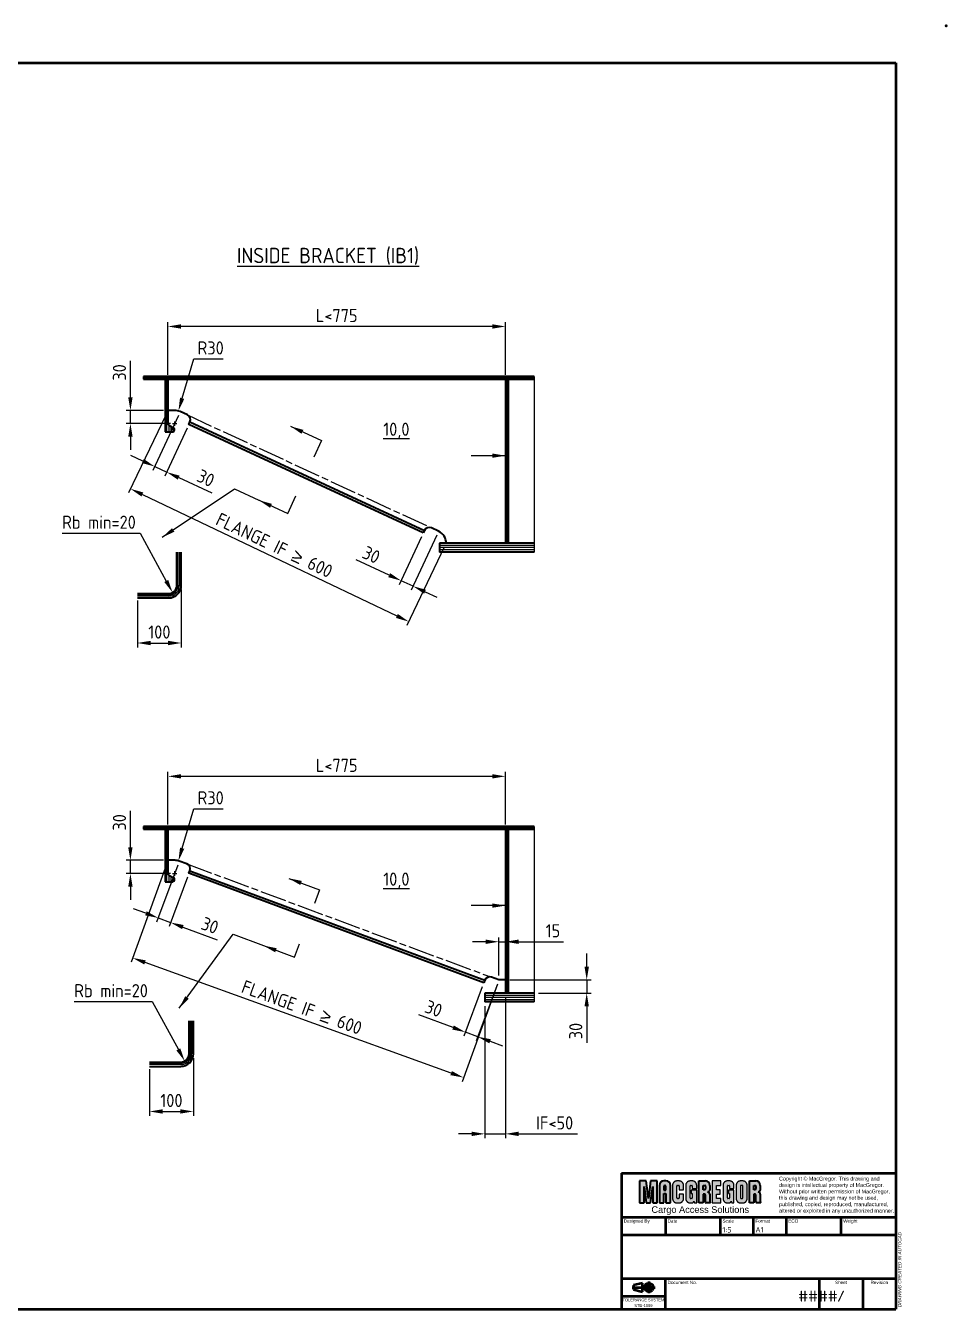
# Model space of a CAD drawing. Header units: millimetres. Extents: x 0 to 4195, y 0 to 2965.
# Drawn here: x 2098 to 4195, y 40 to 2965 of the extents above; entities that cross this region are included whole.
import ezdxf
from ezdxf.enums import TextEntityAlignment as Align

# ---------------------------------------------------------------- set-up
doc = ezdxf.new("R2010")
doc.units = ezdxf.units.MM
doc.header["$LTSCALE"] = 5
doc.linetypes.add('AM_ISO08W050', pattern=[18, 12, -1.5, 3, -1.5])
for name, color, linetype, lineweight in [('AM_5', 3, 'Continuous', 25), ('AM_7', 4, 'AM_ISO08W050', 25), ('AM_8', 1, 'Continuous', 25), ('AM_BOR', 7, 'Continuous', 50), ('Mechanical-AM_0', 7, 'Continuous', 40), ('Mechanical-AM_4', 3, 'Continuous', 25), ('Mechanical-AM_5', 3, 'Continuous', 25), ('Mechanical-AM_7', 4, 'AM_ISO08W050', 25), ('Mechanical-AM_8', 1, 'Continuous', 25)]:
    doc.layers.add(name, color=color, linetype=linetype, lineweight=lineweight)
doc.styles.get("Standard").update_dxf_attribs({"font": 'ISOCP.SHX'})
doc.styles.add('TitleBlock', font='isocpeur.ttf')
doc.styles.add('TitleBlockHeadline', font='arial.ttf')
doc.linetypes.add('amzigzag', pattern='A,0.0001,[135,ltypeshp.shx,S=0.04,R=0,X=0,Y=0],-11', length=11.0001)
doc.dimstyles.new('AM_ISO$0', dxfattribs={"dimtxt": 3, "dimasz": 3, "dimexe": 1, "dimexo": 1, "dimgap": 1, "dimtad": 1, "dimdec": 0, "dimdsep": 46, "dimtxsty": 'Standard', "dimcen": 0, "dimclrd": 256, "dimclre": 256, "dimclrt": 2, "dimadec": 0, "dimazin": 2, "dimtp": 0.1, "dimtm": 0.1, "dimtfac": 0.71, "dimtdec": 0, "dimtmove": 0, "dimatfit": 3, "dimfxl": 1, "dimtzin": 0, "dimlwd": -1, "dimlwe": -1, "dimarcsym": 1})
doc.dimstyles.new('AM_ISO$4', dxfattribs={"dimtxt": 3, "dimasz": 3, "dimexe": 1, "dimexo": 1, "dimgap": 1, "dimtad": 1, "dimtoh": 1, "dimdec": 0, "dimdsep": 46, "dimtxsty": 'Standard', "dimcen": 0, "dimclrd": 256, "dimclre": 256, "dimclrt": 2, "dimadec": 0, "dimazin": 2, "dimtp": 0.1, "dimtm": 0.1, "dimtfac": 0.71, "dimtdec": 3, "dimtofl": 0, "dimtmove": 0, "dimatfit": 0, "dimfxl": 1, "dimtzin": 0, "dimlwd": -1, "dimlwe": -1, "dimarcsym": 1})
doc.dimstyles.new('AM_ISO$7', dxfattribs={"dimtxt": 3, "dimasz": 3, "dimexe": 1, "dimexo": 1, "dimgap": 1, "dimtad": 1, "dimdec": 0, "dimdsep": 46, "dimtxsty": 'Standard', "dimcen": 0, "dimclrd": 256, "dimclre": 256, "dimclrt": 2, "dimadec": 0, "dimazin": 2, "dimtp": 0.1, "dimtm": 0.1, "dimtfac": 0.71, "dimtdec": 0, "dimtmove": 0, "dimatfit": 3, "dimfxl": 1, "dimtzin": 0, "dimlwd": -1, "dimlwe": -1, "dimarcsym": 1})

# ---------------------------------------------------------------- blocks, each defined once
blk = doc.blocks.new('A1')
at = {"layer": 'AM_BOR', "color": 161}
for p, q in [((16, 576), (816, 576)), ((816, 576), (816, 8)), ((16, 8), (816, 8))]:
    blk.add_line(p, q, dxfattribs=at)
at = {"layer": 'AM_BOR'}
blk.add_point((839, 593), dxfattribs=at)
blk = doc.blocks.new('MacGregor_Center')
at = {"lineweight": 0}
blk.add_hatch(color=1, dxfattribs=at).paths.add_polyline_path([(-27.48, 7), (-31.68, 7), (-33.07, -4.2), (-34.47, 7), (-38.67, 7), (-38.67, -7), (-35.88, -7), (-35.88, 3.5), (-34.47, -7), (-31.68, -7), (-30.27, 3.5), (-30.27, -7), (-27.48, -7)])
h = blk.add_hatch(color=1, dxfattribs=at)
h.paths.add_polyline_path([(-19.08, 4.2, 0.414214), (-21.88, 7), (-23.28, 7, 0.414214), (-26.08, 4.2), (-26.08, -7), (-23.28, -7), (-23.28, -1.05), (-21.88, -1.05), (-21.88, -7), (-19.08, -7)])
h.paths.add_polyline_path([(-21.88, 3.5), (-21.88, 1.05), (-23.28, 1.05), (-23.28, 3.5, -1)], flags=16)
h = blk.add_hatch(color=1, dxfattribs=at)
h.paths.add_polyline_path([(6.12, 4.2, 0.414214), (3.32, 7), (-0.88, 7), (-0.88, -7), (1.93, -7), (1.93, -1.4), (2.62, -1.4, -0.414214), (3.32, -2.1), (3.32, -6.3, 0.199889), (3.67, -7), (6.48, -7, -0.25672), (6.12, -6.3), (6.12, -1.4, 0.359801), (4.66, 0.01, 0.470803), (6.12, 1.4)])
h.paths.add_polyline_path([(3.32, 3.5), (3.32, 2.1, -0.287423), (2.96, 1.4), (1.93, 1.4), (1.93, 4.2), (2.96, 4.2, -0.28174)], flags=16)
h = blk.add_hatch(color=1, dxfattribs=at)
h.paths.add_polyline_path([(38.32, 4.2, 0.414214), (35.52, 7), (31.32, 7), (31.32, -7), (34.12, -7), (34.12, -1.4), (34.82, -1.4, -0.414214), (35.52, -2.1), (35.52, -6.3, 0.199889), (35.87, -7), (38.67, -7, -0.25672), (38.32, -6.3), (38.32, -1.4, 0.359801), (36.86, 0.01, 0.470803), (38.32, 1.4)])
h.paths.add_polyline_path([(35.52, 3.5), (35.52, 2.1, -0.287423), (35.16, 1.4), (34.12, 1.4), (34.12, 4.2), (35.16, 4.2, -0.28174)], flags=16)
at = {"layer": 'AM_8'}
for points in [[(-17.68, -4.2, 0.414214), (-14.88, -7), (-13.47, -7, 0.414214), (-10.67, -4.2), (-10.67, -1.4), (-13.47, -1.4), (-13.47, -3.85, -0.414657), (-13.83, -4.2), (-14.53, -4.2, -0.414214), (-14.88, -3.85), (-14.88, 3.85, -0.415213), (-14.53, 4.2), (-13.83, 4.2, -0.415656), (-13.47, 3.85), (-13.47, 1.4), (-10.67, 1.4), (-10.67, 4.2, 0.414214), (-13.47, 7), (-14.88, 7, 0.414214), (-17.68, 4.2)], [(-6.12, -4.2, -0.414214), (-6.47, -3.85), (-6.47, 3.85, -0.415213), (-6.12, 4.2), (-5.43, 4.2, -0.415656), (-5.08, 3.85), (-5.08, 2.1), (-2.27, 2.1), (-2.27, 4.2, 0.414214), (-5.08, 7), (-6.47, 7, 0.414214), (-9.28, 4.2), (-9.28, -4.2, 0.414214), (-6.47, -7), (-5.43, -7, 0.351109), (-4.02, -5.95), (-3.68, -7), (-2.27, -7), (-2.27, 1.05), (-5.78, 1.05), (-5.78, -1.05), (-5.08, -1.05), (-5.08, -3.85, -0.414657), (-5.43, -4.2)], [(13.12, 7), (7.52, 7), (7.52, -7), (13.12, -7), (13.12, -4.2), (10.32, -4.2), (10.32, -1.4), (12.77, -1.4), (12.77, 1.4), (10.32, 1.4), (10.32, 4.2), (13.12, 4.2)], [(17.67, -4.2, -0.414214), (17.32, -3.85), (17.32, 3.85, -0.415213), (17.67, 4.2), (18.37, 4.2, -0.415656), (18.72, 3.85), (18.72, 2.1), (21.52, 2.1), (21.52, 4.2, 0.414214), (18.72, 7), (17.32, 7, 0.414214), (14.52, 4.2), (14.52, -4.2, 0.414214), (17.32, -7), (18.37, -7, 0.351109), (19.77, -5.95), (20.12, -7), (21.52, -7), (21.52, 1.05), (18.02, 1.05), (18.02, -1.05), (18.72, -1.05), (18.72, -3.85, -0.414657), (18.37, -4.2)]]:
    blk.add_hatch(color=1, dxfattribs=at).paths.add_polyline_path(points)
h = blk.add_hatch(color=1, dxfattribs=at)
h.paths.add_polyline_path([(29.92, 4.2, 0.414214), (27.12, 7), (25.72, 7, 0.414214), (22.92, 4.2), (22.92, -4.2, 0.414214), (25.72, -7), (27.12, -7, 0.414214), (29.92, -4.2)])
h.paths.add_polyline_path([(27.12, 3.85), (27.12, -3.85, -0.414658), (26.77, -4.2), (26.08, -4.2, -0.414214), (25.72, -3.85), (25.72, 3.85, -0.415213), (26.08, 4.2), (26.77, 4.2, -0.415656)], flags=16)
at = {"color": 1, "linetype": 'Continuous'}
for p, q in [((-34.47, 7), (-38.67, 7)), ((-38.67, 7), (-38.67, -7)), ((-35.88, -7), (-35.88, 3.5)), ((-35.88, 3.5), (-34.47, -7)), ((-33.07, -4.2), (-34.47, 7)), ((-31.68, 7), (-33.07, -4.2)), ((-27.48, 7), (-31.68, 7)), ((-31.68, -7), (-30.27, 3.5)), ((-30.27, 3.5), (-30.27, -7)), ((-27.48, -7), (-27.48, 7)), ((-26.08, 4.2), (-26.08, -7)), ((-21.88, 7), (-23.28, 7)), ((-23.28, 3.5), (-23.28, 1.05)), ((-23.28, 1.05), (-21.88, 1.05)), ((-21.88, 1.05), (-21.88, 3.5)), ((-19.08, -7), (-19.08, 4.2)), ((-0.88, -7), (-0.88, 7)), ((-0.88, 7), (3.32, 7)), ((1.93, 4.2), (2.96, 4.2)), ((1.93, 1.4), (1.93, 4.2)), ((2.96, 1.4), (1.93, 1.4)), ((3.32, 3.5), (3.32, 2.1)), ((6.12, 4.2), (6.12, 1.4)), ((31.32, -7), (31.32, 7)), ((31.32, 7), (35.52, 7)), ((34.12, 4.2), (35.16, 4.2)), ((34.12, 1.4), (34.12, 4.2)), ((35.16, 1.4), (34.12, 1.4)), ((35.52, 3.5), (35.52, 2.1)), ((38.32, 4.2), (38.32, 1.4)), ((-38.67, -7), (-35.88, -7)), ((-34.47, -7), (-31.68, -7)), ((-30.27, -7), (-27.48, -7)), ((-26.08, -7), (-23.28, -7)), ((-23.28, -7), (-23.28, -1.05)), ((-23.28, -1.05), (-21.88, -1.05)), ((-21.88, -1.05), (-21.88, -7)), ((-21.88, -7), (-19.08, -7)), ((1.93, -7), (-0.88, -7)), ((2.62, -1.4), (1.93, -1.4)), ((1.93, -1.4), (1.93, -7)), ((3.32, -6.3), (3.32, -2.1)), ((6.48, -7), (3.67, -7)), ((6.12, -1.4), (6.12, -6.3)), ((34.12, -7), (31.32, -7)), ((34.82, -1.4), (34.12, -1.4)), ((34.12, -1.4), (34.12, -7)), ((35.52, -6.3), (35.52, -2.1)), ((38.67, -7), (35.87, -7)), ((38.32, -1.4), (38.32, -6.3))]:
    blk.add_line(p, q, dxfattribs=at)
for centre, radius, start, end in [((-23.28, 4.2), 2.8, 90, 180), ((-22.58, 3.5), 0.7, 0, 180), ((-21.88, 4.2), 2.8, 0, 90), ((2.57, 3.56), 0.754, 355.77601, 58.71469), ((2.59, 2.04), 0.741, 300.68292, 4.82638), ((3.32, 4.2), 2.8, 0, 90), ((4.82, 1.31), 1.31, 265.93566, 4.06434), ((4.54, -1.58), 1.59, 6.54048, 83.45952), ((34.77, 3.56), 0.754, 355.77601, 58.71469), ((34.79, 2.04), 0.741, 300.68292, 4.82638), ((35.52, 4.2), 2.8, 0, 90), ((37.02, 1.31), 1.31, 265.93566, 4.06434), ((36.74, -1.58), 1.59, 6.54048, 83.45952), ((2.62, -2.1), 0.704, 0, 90), ((4.34, -6.23), 1.02, 183.95739, 229.17272), ((6.94, -6.33), 0.812, 177.76897, 235.36113), ((34.82, -2.1), 0.704, 360, 90), ((36.54, -6.23), 1.02, 183.95739, 229.17272), ((39.14, -6.33), 0.812, 177.76897, 235.36113)]:
    blk.add_arc(centre, radius, start, end, dxfattribs=at)
at = {"layer": 'AM_5', "color": 1}
for p, q in [((13.12, 7), (7.52, 7)), ((7.52, 7), (7.52, -7)), ((10.32, 1.4), (10.32, 4.2)), ((10.32, 4.2), (13.12, 4.2)), ((12.77, 1.4), (10.32, 1.4)), ((12.77, -1.4), (12.77, 1.4)), ((13.12, 4.2), (13.12, 7)), ((7.52, -7), (13.12, -7)), ((10.32, -4.2), (10.32, -1.4)), ((10.32, -1.4), (12.77, -1.4)), ((13.12, -4.2), (10.32, -4.2)), ((13.12, -7), (13.12, -4.2))]:
    blk.add_line(p, q, dxfattribs=at)
at = {"layer": 'AM_7', "color": 1}
for p, q in [((-17.68, 4.2), (-17.68, -4.2)), ((-13.47, 7), (-14.88, 7)), ((-14.88, -3.85), (-14.88, 3.85)), ((-14.53, 4.2), (-13.83, 4.2)), ((-13.47, 3.85), (-13.47, 1.4)), ((-13.47, 1.4), (-10.67, 1.4)), ((-10.67, 1.4), (-10.67, 4.2)), ((-9.28, 4.2), (-9.28, -4.2)), ((-5.08, 7), (-6.47, 7)), ((-6.47, -3.85), (-6.47, 3.85)), ((-6.12, 4.2), (-5.43, 4.2)), ((-2.27, 1.05), (-5.78, 1.05)), ((-5.78, 1.05), (-5.78, -1.05)), ((-5.08, 3.85), (-5.08, 2.1)), ((-5.08, 2.1), (-2.27, 2.1)), ((-2.27, 2.1), (-2.27, 4.2)), ((-2.27, -7), (-2.27, 1.05)), ((14.52, 4.2), (14.52, -4.2)), ((18.72, 7), (17.32, 7)), ((17.32, -3.85), (17.32, 3.85)), ((17.67, 4.2), (18.37, 4.2)), ((21.52, 1.05), (18.02, 1.05)), ((18.02, 1.05), (18.02, -1.05)), ((18.72, 3.85), (18.72, 2.1)), ((18.72, 2.1), (21.52, 2.1)), ((21.52, 2.1), (21.52, 4.2)), ((21.52, -7), (21.52, 1.05)), ((22.92, 4.2), (22.92, -4.2)), ((27.12, 7), (25.72, 7)), ((25.72, 3.85), (25.72, -3.85)), ((26.77, 4.2), (26.08, 4.2)), ((27.12, -3.85), (27.12, 3.85)), ((29.92, -4.2), (29.92, 4.2)), ((-14.88, -7), (-13.47, -7)), ((-13.83, -4.2), (-14.53, -4.2)), ((-10.67, -1.4), (-13.47, -1.4)), ((-13.47, -1.4), (-13.47, -3.85)), ((-10.67, -4.2), (-10.67, -1.4)), ((-6.47, -7), (-5.43, -7)), ((-5.43, -4.2), (-6.12, -4.2)), ((-5.78, -1.05), (-5.08, -1.05)), ((-5.08, -1.05), (-5.08, -3.85)), ((-4.02, -5.95), (-3.68, -7)), ((-3.68, -7), (-2.27, -7)), ((17.32, -7), (18.37, -7)), ((18.37, -4.2), (17.67, -4.2)), ((18.02, -1.05), (18.72, -1.05)), ((18.72, -1.05), (18.72, -3.85)), ((19.77, -5.95), (20.12, -7)), ((20.12, -7), (21.52, -7)), ((25.72, -7), (27.12, -7)), ((26.08, -4.2), (26.77, -4.2))]:
    blk.add_line(p, q, dxfattribs=at)
for centre, radius, start, end in [((-14.88, 4.2), 2.8, 90, 180), ((-14.53, 3.85), 0.349, 89.80463, 180), ((-13.83, 3.85), 0.351, 0.28212, 90), ((-13.47, 4.2), 2.8, 0, 90), ((-6.47, 4.2), 2.8, 90, 180), ((-6.13, 3.85), 0.349, 89.80463, 180), ((-5.43, 3.85), 0.351, 0.28212, 90), ((-5.08, 4.2), 2.8, 0, 90), ((17.32, 4.2), 2.8, 90, 180), ((17.67, 3.85), 0.349, 89.80463, 180), ((18.37, 3.85), 0.351, 0.28212, 90), ((18.72, 4.2), 2.8, 0, 90), ((25.72, 4.2), 2.8, 90, 180), ((26.08, 3.85), 0.35, 90, 179.80463), ((26.78, 3.85), 0.349, 0, 90.28212), ((27.12, 4.2), 2.8, 0, 90), ((-14.88, -4.2), 2.8, 180, 270), ((-14.53, -3.85), 0.35, 180, 270), ((-13.83, -3.85), 0.35, 269.91325, 0), ((-13.47, -4.2), 2.8, 270, 0), ((-6.47, -4.2), 2.8, 180, 270), ((-6.12, -3.85), 0.35, 180, 270), ((-5.43, -3.85), 0.35, 269.91325, 0), ((-5.38, -5.6), 1.4, 268.16617, 345.55279), ((17.32, -4.2), 2.8, 180, 270), ((17.67, -3.85), 0.35, 180, 270), ((18.37, -3.85), 0.35, 269.91325, 0), ((18.42, -5.6), 1.4, 268.16617, 345.55279), ((25.72, -4.2), 2.8, 180, 270), ((26.08, -3.85), 0.35, 180, 270), ((26.78, -3.85), 0.35, 269.91318, 0.00007), ((27.12, -4.2), 2.8, 270, 0)]:
    blk.add_arc(centre, radius, start, end, dxfattribs=at)
blk = doc.blocks.new('CAS_HEAD')
at = {"layer": 'AM_BOR', "color": 161}
for q in [(0, 62), (-125, 0)]:
    blk.add_line((-125, 62), q, dxfattribs=at)
at = {"layer": 'AM_BOR'}
for p, q in [((-125, 42), (0, 42)), ((-105, 42), (-105, 34)), ((-80, 42), (-80, 34)), ((-65, 42), (-65, 34)), ((-50, 42), (-50, 34)), ((-25, 42), (-25, 34)), ((-125, 34), (0, 34)), ((-125, 14), (0, 14)), ((-105, 0), (-105, 14)), ((-35, 14), (-35, 0)), ((-15, 14), (-15, 0)), ((-125, 6), (-105, 6))]:
    blk.add_line(p, q, dxfattribs=at)
at = {"layer": 'AM_BOR', "color": 3, "linetype": 'Continuous'}
for p, q in [((-115.5, 11.99), (-119.49, 11)), ((-115.5, 8.01), (-115.5, 11.99)), ((-112.51, 12.67), (-112.51, 7.34)), ((-120.21, 10), (-109.65, 10)), ((-119.49, 11), (-119.49, 9)), ((-119.49, 9), (-115.5, 8.01))]:
    blk.add_line(p, q, dxfattribs=at)
for radius in [1.99, 0.997]:
    blk.add_circle((-112.51, 10), radius, dxfattribs=at)
at = {"layer": 'Mechanical-AM_0', "xscale": 0.7142857142857143, "yscale": 0.7142857142857143, "zscale": 0.7142857142857143}
blk.add_blockref('MacGregor_Center', (-89.12, 53.5), dxfattribs=at)
at = {"layer": 'AM_BOR', "insert": (-53.24, 52), "char_height": 1.75, "attachment_point": 4, "style": 'TitleBlockHeadline'}
blk.add_mtext_dynamic_manual_height_columns('Copyright © MacGregor. This drawing and design is intellectual property of MacGregor. Without prior written permission of MacGregor, this drawing and design may not be used, published, copied, reproduced, manufactured, altered or exploited in any unauthorized manner.', width=52.701, gutter_width=10, heights=[0], dxfattribs=at)
at = {"layer": 'AM_BOR', "color": 161, "linetype": 'Continuous', "attachment_point": 5}
for s, width, insert, char_height, style in [('Cargo Access Solutions', 58.4583, (-89.12, 45), 3, 'TitleBlockHeadline'), ('/', 3.548, (-25, 6), 5, 'TitleBlock')]:
    blk.add_mtext_dynamic_manual_height_columns(s, width=width, gutter_width=17.5, heights=[0], dxfattribs=dict(at, insert=insert, char_height=char_height, style=style))
at = {"layer": 'AM_BOR', "linetype": 'Continuous', "char_height": 1.5, "style": 'TitleBlockHeadline'}
for s, width, insert, attachment_point in [('Designed By', 13.5258, (-124, 41), 1), ('Date', 7.6447, (-104, 41), 1), ('Scale', 9.562, (-79, 41), 1), ('Format', 8.884, (-64, 41), 1), ('ECO', 8.884, (-49, 41), 1), ('Weight', 8.884, (-24, 41), 1), ('Document No.', 17.2722, (-104, 13), 1), ('Sheet', 6.5296, (-25, 13), 2), ('Revision', 6.5296, (-7.5, 13), 2)]:
    blk.add_mtext_dynamic_manual_height_columns(s, width=width, gutter_width=17.5, heights=[0], dxfattribs=dict(at, insert=insert, attachment_point=attachment_point))
at = {"layer": 'AM_BOR', "linetype": 'Continuous', "insert": (1, 1), "char_height": 1.5, "attachment_point": 1, "rotation": 90, "style": 'TitleBlockHeadline'}
blk.add_mtext_dynamic_manual_height_columns('{\\fArial|b0|i1|c0|p34;DRAWING CREATED IN AUTOCAD}', width=40.1572, gutter_width=17.5, heights=[0], dxfattribs=at)
at = {"layer": 'AM_BOR', "linetype": 'Continuous', "insert": (-115, 3), "char_height": 1.3, "attachment_point": 5, "line_spacing_factor": 1.2, "style": 'TitleBlockHeadline'}
blk.add_mtext_dynamic_manual_height_columns('TOLERANCE SYSTEM^JSTD-1089', width=19.5515, gutter_width=17.5, heights=[5.65], dxfattribs=at)
at = {"layer": 'AM_BOR', "color": 2, "style": 'TitleBlock', "flags": 2}
for tag, p in [('ARAS_DOCDRAWNBY', (-124, 35)), ('ARAS_DOCDATE', (-104, 35)), ('ARAS_ECONUMBER', (-49, 35)), ('ARAS_PARTWEIGHT', (-24, 35))]:
    blk.add_attdef(tag, p, '', height=2.5, dxfattribs=at)
at = {"layer": 'AM_BOR', "color": 2, "style": 'TitleBlock'}
for tag, p in [('GEN-TITLE-SCA{5.42}', (-79, 35)), ('GEN-TITLE-SIZ{22.6}', (-64, 35))]:
    blk.add_attdef(tag, p, '', height=2.5, dxfattribs=at)
at = {"layer": 'AM_BOR', "color": 161, "style": 'TitleBlock', "flags": 2}
for tag, height, p in [('ARAS_DOCNAME', 4, (-62.5, 29)), ('ARAS_DOCREVISION', 5, (-7.5, 6))]:
    blk.add_attdef(tag, text='', height=height, dxfattribs=at).set_placement(p, align=Align.MIDDLE_CENTER)
for tag, p in [('ARAS_DOCID', (-104, 6)), ('ARAS_DOCTOTALSHEETNO', (-23.5, 6))]:
    blk.add_attdef(tag, text='', height=5, dxfattribs=at).set_placement(p, align=Align.MIDDLE_LEFT)
at = {"layer": 'AM_BOR', "color": 2, "lineweight": 30, "flags": 104}
blk.add_attdef('ARAS_DOCDESCRIPTION', text='', height=3.5, dxfattribs=at).set_placement((-62.5, 20), align=Align.MIDDLE_CENTER)
at = {"layer": 'Mechanical-AM_0', "color": 161, "style": 'TitleBlock'}
blk.add_attdef('ARAS_DOCSHEETNO', text='', height=5, dxfattribs=at).set_placement((-26.5, 6), align=Align.MIDDLE_RIGHT)
blk = doc.blocks.new('*D68')
at = {"layer": 'Defpoints', "color": 0, "transparency": 16777216}
for p in [(2421.6, 2279.6), (2421.6, 2159.6), (3190.6, 2159.6)]:
    blk.add_point(p, dxfattribs=at)
at = {"layer": 'Mechanical-AM_5', "transparency": 16777216}
for p, q in [((2421.6, 2169.6), (2421.6, 2289.6)), ((3190.6, 2169.6), (3190.6, 2289.6)), ((3160.6, 2279.6), (2451.6, 2279.6))]:
    blk.add_line(p, q, dxfattribs=at)
for points in [[(2451.6, 2284.6), (2451.6, 2274.6), (2421.6, 2279.6)], [(3160.6, 2284.6), (3160.6, 2274.6), (3190.6, 2279.6)]]:
    blk.add_solid(points, dxfattribs=at)
at = {"layer": 'Mechanical-AM_5', "color": 2, "transparency": 16777216, "insert": (2806.1, 2304.6), "char_height": 30, "attachment_point": 5}
blk.add_mtext('L<775', dxfattribs=at)
blk = doc.blocks.new('HP_120x6_sv')
at = {"ltscale": 0.35}
for p, q in [((0, 0), (0, -120)), ((0, 0), (6, 0)), ((6, 0), (6, -101.3)), ((8.2, -105.2), (19.3, -111.6)), ((0, -120), (17, -120))]:
    blk.add_line(p, q, dxfattribs=at)
for centre, start, end in [((10.5, -101.3), 180, 240), ((17, -115.5), 270, 60)]:
    blk.add_arc(centre, 4.5, start, end, dxfattribs=at)
at = {"layer": 'Mechanical-AM_8'}
for p, q in [((3, 0), (3, -120)), ((8, -105.1), (8, -120)), ((13, -108), (13, -120)), ((18, -110.9), (18, -120))]:
    blk.add_line(p, q, dxfattribs=at)
blk = doc.blocks.new('*D69')
at = {"layer": 'Defpoints', "color": 0, "transparency": 16777216}
for p in [(2336.1, 2088.3), (2421.6, 2088.3), (2437.1, 2058.3)]:
    blk.add_point(p, dxfattribs=at)
at = {"layer": 'Mechanical-AM_5', "transparency": 16777216}
for p, q in [((2336.1, 2118.3), (2336.1, 2201.3)), ((2411.6, 2088.3), (2326.1, 2088.3)), ((2336.1, 2058.3), (2336.1, 2088.3)), ((2427.1, 2058.3), (2326.1, 2058.3)), ((2336.1, 2028.3), (2336.1, 1998.3))]:
    blk.add_line(p, q, dxfattribs=at)
for points in [[(2331.1, 2118.3), (2341.1, 2118.3), (2336.1, 2088.3)], [(2331.1, 2028.3), (2341.1, 2028.3), (2336.1, 2058.3)]]:
    blk.add_solid(points, dxfattribs=at)
at = {"layer": 'Mechanical-AM_5', "color": 2, "transparency": 16777216, "insert": (2311.1, 2174.8), "char_height": 30, "attachment_point": 5, "rotation": 90}
blk.add_mtext('30', dxfattribs=at)
blk = doc.blocks.new('*D70')
at = {"layer": 'Defpoints', "color": 0, "transparency": 16777216}
for p in [(2445.5, 2087.1), (2437.1, 2058.3)]:
    blk.add_point(p, dxfattribs=at)
at = {"layer": 'Mechanical-AM_5', "transparency": 16777216}
for p, q in [((2454, 2115.9), (2480.4, 2205.7)), ((2480.4, 2205.7), (2547.4, 2205.7))]:
    blk.add_line(p, q, dxfattribs=at)
blk.add_solid([(2449.2, 2117.3), (2458.8, 2114.5), (2445.5, 2087.1)], dxfattribs=at)
at = {"layer": 'Mechanical-AM_5', "color": 2, "transparency": 16777216, "insert": (2518.9, 2230.7), "char_height": 30, "attachment_point": 5}
blk.add_mtext('R30', dxfattribs=at)
blk = doc.blocks.new('*D71')
at = {"layer": 'Defpoints', "color": 0, "transparency": 16777216}
for p in [(2421.6, 2088.3), (3055.6, 1785.6), (2970.3, 1607)]:
    blk.add_point(p, dxfattribs=at)
at = {"layer": 'Mechanical-AM_5', "transparency": 16777216}
for p, q in [((2417.3, 2079.3), (2332, 1900.6)), ((2363.4, 1896.7), (2943.2, 1619.9)), ((3051.3, 1776.6), (2966, 1598))]:
    blk.add_line(p, q, dxfattribs=at)
for points in [[(2365.5, 1901.3), (2361.2, 1892.2), (2336.3, 1909.7)], [(2945.4, 1624.5), (2941.1, 1615.4), (2970.3, 1607)]]:
    blk.add_solid(points, dxfattribs=at)
at = {"layer": 'Mechanical-AM_5', "color": 2, "transparency": 16777216, "insert": (2664.1, 1781), "char_height": 30, "attachment_point": 5, "rotation": 334.4814}
blk.add_mtext('FLANGE IF {\\fArial|b0|i0|c0|p34;≥} 600', dxfattribs=at)
blk = doc.blocks.new('*D72')
at = {"layer": 'Defpoints', "color": 0, "transparency": 16777216}
for p in [(2449.7, 2085.5), (2469.3, 2056.6), (2418.9, 1947.7)]:
    blk.add_point(p, dxfattribs=at)
at = {"layer": 'Mechanical-AM_5', "transparency": 16777216}
for p, q in [((2445.5, 2076.4), (2387.5, 1951.2)), ((2465.1, 2047.5), (2414.7, 1938.6)), ((2364.5, 1972.9), (2337.2, 1985.5)), ((2391.7, 1960.3), (2418.9, 1947.7)), ((2446.1, 1935.1), (2521.4, 1900.2))]:
    blk.add_line(p, q, dxfattribs=at)
for points in [[(2366.6, 1977.5), (2362.4, 1968.4), (2391.7, 1960.3)], [(2448.2, 1939.6), (2444, 1930.5), (2418.9, 1947.7)]]:
    blk.add_solid(points, dxfattribs=at)
at = {"layer": 'Mechanical-AM_5', "color": 2, "transparency": 16777216, "insert": (2507.9, 1934), "char_height": 30, "attachment_point": 5, "rotation": 335.1414}
blk.add_mtext('30', dxfattribs=at)
blk = doc.blocks.new('*D73')
at = {"layer": 'Defpoints', "color": 0, "transparency": 16777216}
for p in [(3003.4, 1809.1), (3038.2, 1812.9), (2953, 1700.3)]:
    blk.add_point(p, dxfattribs=at)
at = {"layer": 'Mechanical-AM_5', "transparency": 16777216}
for p, q in [((2999.2, 1800.1), (2948.7, 1691.2)), ((3034, 1803.8), (2976, 1678.6)), ((2925.7, 1712.9), (2850.4, 1747.8)), ((2980.2, 1687.7), (2953, 1700.3)), ((3007.4, 1675), (3034.6, 1662.4))]:
    blk.add_line(p, q, dxfattribs=at)
for points in [[(2927.8, 1717.4), (2923.6, 1708.3), (2953, 1700.3)], [(3009.5, 1679.6), (3005.3, 1670.5), (2980.2, 1687.7)]]:
    blk.add_solid(points, dxfattribs=at)
at = {"layer": 'Mechanical-AM_5', "color": 2, "transparency": 16777216, "insert": (2885, 1759.3), "char_height": 30, "attachment_point": 5, "rotation": 335.1414}
blk.add_mtext('30', dxfattribs=at)
blk = doc.blocks.new('*D74')
at = {"layer": 'Defpoints', "color": 0, "transparency": 16777216}
for p in [(2421.6, 1254.5), (2421.6, 1134.5), (3190.6, 1134.5)]:
    blk.add_point(p, dxfattribs=at)
at = {"layer": 'Mechanical-AM_5', "transparency": 16777216}
for p, q in [((2421.6, 1144.5), (2421.6, 1264.5)), ((3190.6, 1144.5), (3190.6, 1264.5)), ((3160.6, 1254.5), (2451.6, 1254.5))]:
    blk.add_line(p, q, dxfattribs=at)
for points in [[(2451.6, 1259.5), (2451.6, 1249.5), (2421.6, 1254.5)], [(3160.6, 1259.5), (3160.6, 1249.5), (3190.6, 1254.5)]]:
    blk.add_solid(points, dxfattribs=at)
at = {"layer": 'Mechanical-AM_5', "color": 2, "transparency": 16777216, "insert": (2806.1, 1279.5), "char_height": 30, "attachment_point": 5}
blk.add_mtext('L<775', dxfattribs=at)
blk = doc.blocks.new('*D75')
at = {"layer": 'Defpoints', "color": 0, "transparency": 16777216}
for p in [(2336.1, 1063.1), (2421.6, 1063.1), (2437.1, 1033.1)]:
    blk.add_point(p, dxfattribs=at)
at = {"layer": 'Mechanical-AM_5', "transparency": 16777216}
for p, q in [((2336.1, 1093.1), (2336.1, 1176.2)), ((2411.6, 1063.1), (2326.1, 1063.1)), ((2336.1, 1033.1), (2336.1, 1063.1)), ((2427.1, 1033.1), (2326.1, 1033.1)), ((2336.1, 1003.1), (2336.1, 973.1))]:
    blk.add_line(p, q, dxfattribs=at)
for points in [[(2331.1, 1093.1), (2341.1, 1093.1), (2336.1, 1063.1)], [(2331.1, 1003.1), (2341.1, 1003.1), (2336.1, 1033.1)]]:
    blk.add_solid(points, dxfattribs=at)
at = {"layer": 'Mechanical-AM_5', "color": 2, "transparency": 16777216, "insert": (2311.1, 1149.6), "char_height": 30, "attachment_point": 5, "rotation": 90}
blk.add_mtext('30', dxfattribs=at)
blk = doc.blocks.new('*D76')
at = {"layer": 'Defpoints', "color": 0, "transparency": 16777216}
for p in [(2445.5, 1061.9), (2437.1, 1033.1)]:
    blk.add_point(p, dxfattribs=at)
at = {"layer": 'Mechanical-AM_5', "transparency": 16777216}
for p, q in [((2454, 1090.7), (2480.4, 1180.6)), ((2480.4, 1180.6), (2547.4, 1180.6))]:
    blk.add_line(p, q, dxfattribs=at)
blk.add_solid([(2449.2, 1092.1), (2458.8, 1089.3), (2445.5, 1061.9)], dxfattribs=at)
at = {"layer": 'Mechanical-AM_5', "color": 2, "transparency": 16777216, "insert": (2518.9, 1205.6), "char_height": 30, "attachment_point": 5}
blk.add_mtext('R30', dxfattribs=at)
blk = doc.blocks.new('*D87')
at = {"layer": 'Defpoints', "color": 0, "transparency": 16777216}
for p in [(2447.5, 1061.3), (2469.4, 1033.9), (2427.5, 921.5)]:
    blk.add_point(p, dxfattribs=at)
at = {"layer": 'Mechanical-AM_5', "transparency": 16777216}
for p, q in [((2444, 1051.9), (2395.9, 922.5)), ((2465.9, 1024.6), (2424.1, 912.1)), ((2371.3, 942.4), (2343.2, 952.8)), ((2399.4, 931.9), (2427.5, 921.5)), ((2455.7, 911), (2533.5, 882.1))]:
    blk.add_line(p, q, dxfattribs=at)
for points in [[(2373.1, 947.1), (2369.6, 937.7), (2399.4, 931.9)], [(2457.4, 915.7), (2453.9, 906.3), (2427.5, 921.5)]]:
    blk.add_solid(points, dxfattribs=at)
at = {"layer": 'Mechanical-AM_5', "color": 2, "transparency": 16777216, "insert": (2517.3, 914.7), "char_height": 30, "attachment_point": 5, "rotation": 339.5988}
blk.add_mtext('30', dxfattribs=at)
blk = doc.blocks.new('*D88')
at = {"layer": 'Defpoints', "color": 0, "transparency": 16777216}
for p in [(3175.6, 790.5), (3141.2, 784.1), (3099.4, 671.6)]:
    blk.add_point(p, dxfattribs=at)
at = {"layer": 'Mechanical-AM_5', "transparency": 16777216}
for p, q in [((3137.7, 774.7), (3095.9, 662.2)), ((3172.1, 781.1), (3124, 651.8)), ((3071.2, 682.1), (2993.4, 711)), ((3127.5, 661.1), (3099.4, 671.6)), ((3155.6, 650.7), (3183.7, 640.2))]:
    blk.add_line(p, q, dxfattribs=at)
for points in [[(3073, 686.7), (3069.5, 677.4), (3099.4, 671.6)], [(3157.3, 655.4), (3153.8, 646), (3127.5, 661.1)]]:
    blk.add_solid(points, dxfattribs=at)
at = {"layer": 'Mechanical-AM_5', "color": 2, "transparency": 16777216, "insert": (3027, 725.2), "char_height": 30, "attachment_point": 5, "rotation": 339.5988}
blk.add_mtext('30', dxfattribs=at)
blk = doc.blocks.new('*D89')
at = {"layer": 'Defpoints', "color": 0, "transparency": 16777216}
for p in [(2421.6, 1063.1), (2341.2, 840.7), (3175.6, 790.5)]:
    blk.add_point(p, dxfattribs=at)
at = {"layer": 'Mechanical-AM_5', "transparency": 16777216}
for p, q in [((2418.2, 1053.7), (2337.8, 831.3)), ((3066.9, 578.3), (2369.4, 830.5)), ((3172.2, 781.1), (3091.8, 558.7))]:
    blk.add_line(p, q, dxfattribs=at)
for points in [[(2371.1, 835.2), (2367.7, 825.8), (2341.2, 840.7)], [(3068.6, 583), (3065.2, 573.6), (3095.2, 568.1)]]:
    blk.add_solid(points, dxfattribs=at)
at = {"layer": 'Mechanical-AM_5', "color": 2, "transparency": 16777216, "insert": (2726.7, 728), "char_height": 30, "attachment_point": 5, "rotation": 340.1194}
blk.add_mtext('FLANGE IF {\\fArial|b0|i0|c0|p34;≥} 600', dxfattribs=at)
blk = doc.blocks.new('*D90')
at = {"layer": 'Defpoints', "color": 0, "transparency": 16777216}
for p in [(3143.6, 740.5), (3190.6, 760.5), (3190.6, 439.8)]:
    blk.add_point(p, dxfattribs=at)
at = {"layer": 'Mechanical-AM_5', "transparency": 16777216}
for p, q in [((3190.6, 750.5), (3190.6, 429.8)), ((3143.6, 730.5), (3143.6, 429.8)), ((3113.6, 439.8), (3083.6, 439.8)), ((3143.6, 439.8), (3190.6, 439.8)), ((3220.6, 439.8), (3354.6, 439.8))]:
    blk.add_line(p, q, dxfattribs=at)
for points in [[(3113.6, 444.8), (3113.6, 434.8), (3143.6, 439.8)], [(3220.6, 444.8), (3220.6, 434.8), (3190.6, 439.8)]]:
    blk.add_solid(points, dxfattribs=at)
at = {"layer": 'Mechanical-AM_5', "color": 2, "transparency": 16777216, "insert": (3302.6, 464.8), "char_height": 30, "attachment_point": 5}
blk.add_mtext('IF<50', dxfattribs=at)
blk = doc.blocks.new('*D77')
at = {"layer": 'Defpoints', "color": 0, "transparency": 16777216}
for p in [(3190.6, 877.6), (3175.6, 790.5), (3190.6, 790.5)]:
    blk.add_point(p, dxfattribs=at)
at = {"layer": 'Mechanical-AM_5', "transparency": 16777216}
for p, q in [((3145.6, 877.6), (3115.6, 877.6)), ((3175.6, 800.5), (3175.6, 887.6)), ((3175.6, 877.6), (3190.6, 877.6)), ((3190.6, 800.5), (3190.6, 887.6)), ((3220.6, 877.6), (3322.9, 877.6))]:
    blk.add_line(p, q, dxfattribs=at)
for points in [[(3145.6, 882.6), (3145.6, 872.6), (3175.6, 877.6)], [(3220.6, 882.6), (3220.6, 872.6), (3190.6, 877.6)]]:
    blk.add_solid(points, dxfattribs=at)
at = {"layer": 'Mechanical-AM_5', "color": 2, "transparency": 16777216, "insert": (3298.8, 902.6), "char_height": 30, "attachment_point": 5}
blk.add_mtext('15', dxfattribs=at)
blk = doc.blocks.new('*D91')
at = {"layer": 'Defpoints', "color": 0, "transparency": 16777216}
for p in [(3190.6, 790.5), (3255.7, 760.5), (3375.7, 760.5)]:
    blk.add_point(p, dxfattribs=at)
at = {"layer": 'Mechanical-AM_5', "transparency": 16777216}
for p, q in [((3375.7, 820.5), (3375.7, 850.5)), ((3200.6, 790.5), (3385.7, 790.5)), ((3375.7, 790.5), (3375.7, 760.5)), ((3265.7, 760.5), (3385.7, 760.5)), ((3375.7, 730.5), (3375.7, 647.5))]:
    blk.add_line(p, q, dxfattribs=at)
for points in [[(3370.7, 820.5), (3380.7, 820.5), (3375.7, 790.5)], [(3370.7, 730.5), (3380.7, 730.5), (3375.7, 760.5)]]:
    blk.add_solid(points, dxfattribs=at)
at = {"layer": 'Mechanical-AM_5', "color": 2, "transparency": 16777216, "insert": (3350.7, 674), "char_height": 30, "attachment_point": 5, "rotation": 90}
blk.add_mtext('30', dxfattribs=at)
blk = doc.blocks.new('*D92')
at = {"layer": 'Defpoints', "color": 0, "transparency": 16777216}
for p in [(2479.6, 622.5), (2379.6, 597.5), (2479.6, 490.9)]:
    blk.add_point(p, dxfattribs=at)
at = {"layer": 'Mechanical-AM_5', "transparency": 16777216}
for p, q in [((2379.6, 587.5), (2379.6, 480.9)), ((2479.6, 612.5), (2479.6, 480.9)), ((2409.6, 490.9), (2449.6, 490.9))]:
    blk.add_line(p, q, dxfattribs=at)
for points in [[(2409.6, 495.9), (2409.6, 485.9), (2379.6, 490.9)], [(2449.6, 495.9), (2449.6, 485.9), (2479.6, 490.9)]]:
    blk.add_solid(points, dxfattribs=at)
at = {"layer": 'Mechanical-AM_5', "color": 2, "transparency": 16777216, "insert": (2429.6, 515.9), "char_height": 30, "attachment_point": 5}
blk.add_mtext('100', dxfattribs=at)
blk = doc.blocks.new('*D78')
at = {"layer": 'Defpoints', "color": 0, "transparency": 16777216}
for p in [(2450.6, 622.5), (2459.7, 605.9)]:
    blk.add_point(p, dxfattribs=at)
at = {"layer": 'Mechanical-AM_5', "transparency": 16777216}
for p, q in [((2208, 741.1), (2386, 741.1)), ((2386, 741.1), (2445.4, 632.2))]:
    blk.add_line(p, q, dxfattribs=at)
blk.add_arc((2450.6, 622.5), 19, 270, 328.7733, dxfattribs=at)
blk.add_solid([(2449.8, 634.6), (2441, 629.8), (2459.7, 605.9)], dxfattribs=at)
at = {"layer": 'Mechanical-AM_5', "color": 2, "transparency": 16777216, "insert": (2292, 766.1), "char_height": 30, "attachment_point": 5}
blk.add_mtext('Rb min=20', dxfattribs=at)
blk = doc.blocks.new('*D93')
at = {"layer": 'Defpoints', "color": 0, "transparency": 16777216}
for p in [(2452.1, 1689.9), (2352.1, 1664.9), (2452.1, 1558.3)]:
    blk.add_point(p, dxfattribs=at)
at = {"layer": 'Mechanical-AM_5', "transparency": 16777216}
for p, q in [((2452.1, 1679.9), (2452.1, 1548.3)), ((2352.1, 1654.9), (2352.1, 1548.3)), ((2382.1, 1558.3), (2422.1, 1558.3))]:
    blk.add_line(p, q, dxfattribs=at)
for points in [[(2382.1, 1563.3), (2382.1, 1553.3), (2352.1, 1558.3)], [(2422.1, 1563.3), (2422.1, 1553.3), (2452.1, 1558.3)]]:
    blk.add_solid(points, dxfattribs=at)
at = {"layer": 'Mechanical-AM_5', "color": 2, "transparency": 16777216, "insert": (2402.1, 1583.3), "char_height": 30, "attachment_point": 5}
blk.add_mtext('100', dxfattribs=at)
blk = doc.blocks.new('*D79')
at = {"layer": 'Defpoints', "color": 0, "transparency": 16777216}
for p in [(2423.1, 1689.9), (2432.2, 1673.3)]:
    blk.add_point(p, dxfattribs=at)
at = {"layer": 'Mechanical-AM_5', "transparency": 16777216}
for p, q in [((2180.4, 1808.5), (2358.4, 1808.5)), ((2358.4, 1808.5), (2417.8, 1699.6))]:
    blk.add_line(p, q, dxfattribs=at)
blk.add_arc((2423.1, 1689.9), 19, 270, 328.7733, dxfattribs=at)
blk.add_solid([(2422.2, 1702), (2413.4, 1697.2), (2432.2, 1673.3)], dxfattribs=at)
at = {"layer": 'Mechanical-AM_5', "color": 2, "transparency": 16777216, "insert": (2264.4, 1833.5), "char_height": 30, "attachment_point": 5}
blk.add_mtext('Rb min=20', dxfattribs=at)
blk = doc.blocks.new('DETAIL TITLE')
at = {"color": 161}
blk.add_attdef('TITLE', text='', height=3.5, dxfattribs=at).set_placement((-0.02, -0.74), align=Align.BOTTOM_CENTER)
at = {"color": 2}
for p in [(-0.05, -1.74), (-0.05, -6.74), (-0.05, -11.74), (-0.05, -16.74)]:
    blk.add_attdef('NOTE', text='', height=2.5, dxfattribs=at).set_placement(p, align=Align.TOP_CENTER)

msp = doc.modelspace()

# ---------------------------------------------------------------- linework, layer by layer
at = {"layer": 'Mechanical-AM_0'}
for p, q in [((3255.6774, 2165.6468), (2365.5741, 2165.6468)), ((2365.5741, 2165.6468), (2365.5741, 2159.6468)), ((2365.5741, 2159.6468), (3255.6774, 2159.6468)), ((3190.5741, 2159.6468), (3190.5741, 1785.6468)), ((3196.5741, 2159.6468), (3196.5741, 1785.6468)), ((2471.8614, 2062.0231), (3005.9205, 1814.5904)), ((3040.5741, 1785.6468), (3040.5741, 1765.6468)), ((3255.6774, 1785.6468), (3040.5741, 1785.6468)), ((2442.0726, 1689.944), (2442.0726, 1764.944)), ((2452.0726, 1689.944), (2452.0726, 1764.944)), ((3255.6774, 1765.6468), (3040.5741, 1765.6468)), ((2352.0726, 1670.944), (2423.0726, 1670.944)), ((2352.0726, 1660.944), (2423.0726, 1660.944)), ((3255.6774, 1140.48), (2365.5741, 1140.48)), ((2365.5741, 1140.48), (2365.5741, 1134.48)), ((2365.5741, 1134.48), (3255.6774, 1134.48)), ((3190.5741, 1134.48), (3190.5741, 760.48)), ((3196.5741, 1134.48), (3196.5741, 760.48)), ((2471.467, 1039.5486), (3143.2728, 789.6904)), ((3143.5741, 760.48), (3143.5741, 740.48)), ((3255.6774, 760.48), (3143.5741, 760.48)), ((3255.6774, 740.48), (3143.5741, 740.48)), ((2469.6466, 622.5403), (2469.6466, 697.5403)), ((2479.6466, 622.5403), (2479.6466, 697.5403)), ((2379.6466, 603.5403), (2450.6466, 603.5403)), ((2379.6466, 593.5403), (2450.6466, 593.5403))]:
    msp.add_line(p, q, dxfattribs=at)
msp.add_lwpolyline([(3003.3982, 1809.1463), (2469.3391, 2056.579), (2471.8614, 2062.0231, 0.414213562), (2466.0178, 2077.9558), (2449.6855, 2085.5226, 0.10889331), (2437.0741, 2088.3022), (2421.5741, 2088.3022), (2421.5741, 2159.6468), (3190.5741, 2159.6468), (3190.5741, 1785.6468), (3055.5741, 1785.6468, 0.292143113), (3038.1855, 1812.8672), (3021.8532, 1820.434, 0.414213562), (3005.9205, 1814.5904), (3003.3982, 1809.1463)], format="xyb", dxfattribs=at)
msp.add_lwpolyline([(3141.1812, 784.0668), (2469.3755, 1033.925), (2471.467, 1039.5486, 0.414213562), (2464.4028, 1054.979), (2447.5319, 1061.2537, 0.089252852), (2437.0741, 1063.1354), (2421.5741, 1063.1354), (2421.5741, 1134.48), (3190.5741, 1134.48), (3190.5741, 790.48), (3175.5741, 790.48), (3158.7032, 796.7546, 0.414213562), (3143.2728, 789.6904)], format="xyb", close=True, dxfattribs=at)
at = {"layer": 'Mechanical-AM_0', "ltscale": 0.5}
for centre, radius in [((2423.0726, 1689.944), 19), ((2423.0726, 1689.944), 29), ((2450.6466, 622.5403), 19), ((2450.6466, 622.5403), 29)]:
    msp.add_arc(centre, radius, 270, 0, dxfattribs=at)
at = {"layer": 'Mechanical-AM_4', "linetype": 'amzigzag'}
for p, q in [((3255.6774, 2165.6468), (3255.6774, 1765.6468)), ((3255.6774, 1140.48), (3255.6774, 740.48))]:
    msp.add_line(p, q, dxfattribs=at)
at = {"layer": 'Mechanical-AM_7'}
for p, q in [((2466.0178, 2077.9558), (3021.8532, 1820.434)), ((2432.0741, 2058.3022), (2442.0741, 2058.3022)), ((2437.0741, 2053.3022), (2437.0741, 2063.3022)), ((2464.4028, 1054.979), (3158.7032, 796.7546)), ((2432.0741, 1033.1354), (2442.0741, 1033.1354)), ((2437.0741, 1028.1354), (2437.0741, 1038.1354))]:
    msp.add_line(p, q, dxfattribs=at)
at = {"layer": 'Mechanical-AM_8', "ltscale": 0.5}
for p, q in [((3255.6774, 2162.6468), (2365.5741, 2162.6468)), ((3193.5741, 2159.6468), (3193.5741, 1785.6468)), ((2445.0726, 1689.944), (2445.0726, 1764.944)), ((2448.0726, 1764.944), (2448.0726, 1689.944)), ((3255.6774, 1780.6468), (3040.5741, 1780.6468)), ((3255.6774, 1775.6468), (3040.5741, 1775.6468)), ((3255.6774, 1770.6468), (3040.5741, 1770.6468)), ((2352.0726, 1667.944), (2423.0726, 1667.944)), ((2423.0726, 1664.944), (2352.0726, 1664.944)), ((3255.6774, 1137.48), (2365.5741, 1137.48)), ((3193.5741, 1134.48), (3193.5741, 760.48)), ((3255.6774, 755.48), (3143.5741, 755.48)), ((3255.6774, 750.48), (3143.5741, 750.48)), ((3255.6774, 745.48), (3143.5741, 745.48)), ((2472.6466, 622.5403), (2472.6466, 697.5403)), ((2475.6466, 697.5403), (2475.6466, 622.5403)), ((2379.6466, 600.5403), (2450.6466, 600.5403)), ((2450.6466, 597.5403), (2379.6466, 597.5403))]:
    msp.add_line(p, q, dxfattribs=at)
for centre, radius in [((2423.0726, 1689.944), 22), ((2423.0726, 1689.944), 25), ((2450.6466, 622.5403), 22), ((2450.6466, 622.5403), 25)]:
    msp.add_arc(centre, radius, 270, 0, dxfattribs=at)

# ---------------------------------------------------------------- block references
at = {"xscale": 10, "yscale": 10, "zscale": 10}
msp.add_blockref('DETAIL TITLE', (2786.63, 2420.7105), dxfattribs=at).add_auto_attribs({'TITLE': '%%UINSIDE BRACKET (IB1)'})
at = {"layer": 'Mechanical-AM_0', "lineweight": 0, "xscale": 5, "yscale": 5, "zscale": 5}
msp.add_blockref('A1', (0, 0), dxfattribs=at)
at = {"layer": 'Mechanical-AM_0'}
for p in [(2415.5741, 2159.6468), (2415.5741, 1134.48)]:
    msp.add_blockref('HP_120x6_sv', p, dxfattribs=at)
at = {"layer": 'Mechanical-AM_0', "lineweight": 0}
ref = msp.add_blockref('CAS_HEAD', (4080, 40), dxfattribs=dict(at, xscale=5, yscale=5, zscale=5))
ref.add_attrib('GEN-TITLE-SCA{5.42}', '1:5', (3685, 215), dxfattribs={"layer": 'AM_BOR', "color": 2, "height": 12.5, "style": 'TitleBlock'})
ref.add_attrib('GEN-TITLE-SIZ{22.6}', 'A1', (3760, 215), dxfattribs={"layer": 'AM_BOR', "color": 2, "height": 12.5, "style": 'TitleBlock'})
ref.add_attrib('ARAS_DOCSHEETNO', '####', dxfattribs={"color": 161, "height": 25, "style": 'TitleBlock'}).set_placement((3947.5, 70), align=Align.MIDDLE_RIGHT)

# ---------------------------------------------------------------- texts
at = {"layer": 'Mechanical-AM_5', "color": 2, "char_height": 30, "attachment_point": 5}
for insert in [(2942.044, 2041.9581), (2942.044, 1016.7913)]:
    msp.add_mtext('{\\L10,0}', dxfattribs=dict(at, insert=insert))

# ---------------------------------------------------------------- dimensions: what is measured, and where the dimension line sits
at = {"layer": 'Mechanical-AM_5'}
for base, p1, p2, picture, middle in [((2421.5741, 2279.6468), (3190.5741, 2159.6468), (2421.5741, 2159.6468), '*D68', (2806.0741, 2304.6468)), ((2421.5741, 1254.48), (3190.5741, 1134.48), (2421.5741, 1134.48), '*D74', (2806.0741, 1279.48))]:
    dim = msp.add_linear_dim(base=base, p1=p1, p2=p2, angle=180, text='L<775', dimstyle='AM_ISO$0', override={"dimscale": 10, "dimdec": 3, "dimpost": ''}, dxfattribs=at)
    dim.commit()
    dim.dimension.update_dxf_attribs({"geometry": picture, "text_midpoint": middle})
for center, mpoint, picture, middle in [((2437.0741, 2058.3022), (2445.5245, 2087.0875), '*D70', (2518.8683, 2205.7391)), ((2437.0741, 1033.1354), (2445.5245, 1061.9207), '*D76', (2518.8683, 1180.5723))]:
    dim = msp.add_radius_dim(center=center, mpoint=mpoint, dimstyle='AM_ISO$4', override={"dimscale": 10, "dimpost": ''}, dxfattribs=at)
    dim.commit()
    dim.dimension.update_dxf_attribs({"geometry": picture, "text_midpoint": middle, "dimtype": 164})
for base, p1, p2, angle, override, picture, middle in [((2336.0599, 2088.3022), (2437.0741, 2058.3022), (2421.5741, 2088.3022), 90, {"dimscale": 10}, '*D69', (2311.0599, 2174.814)), ((2418.8936, 1947.6972), (2449.6855, 2085.5226), (2469.3391, 2056.579), 155.1414385, {"dimscale": 10, "dimpost": '', "dimadec": 2, "dimtp": 2, "dimtm": 2}, '*D72', (2507.8994, 1934.0131)), ((2952.9527, 1700.2645), (3038.1855, 1812.8672), (3003.3982, 1809.1463), 155.1414385, {"dimscale": 10, "dimpost": '', "dimadec": 2, "dimtp": 2, "dimtm": 2}, '*D73', (2884.9658, 1759.316)), ((2336.0599, 1063.1354), (2437.0741, 1033.1354), (2421.5741, 1063.1354), 90, {"dimscale": 10}, '*D75', (2311.0599, 1149.6472)), ((2427.5445, 921.452), (2447.5319, 1061.2537), (2469.3755, 1033.925), 159.5988109, {"dimscale": 10, "dimpost": '', "dimadec": 2, "dimtp": 2, "dimtm": 2}, '*D87', (2517.3446, 914.7266)), ((3375.6774, 760.48), (3190.5741, 790.48), (3255.6774, 760.48), 90, {"dimscale": 10, "dimadec": 2, "dimtp": 2, "dimtm": 2}, '*D91', (3350.6774, 673.9682)), ((3099.3503, 671.5938), (3175.5741, 790.48), (3141.1812, 784.0668), 159.5988109, {"dimscale": 10, "dimadec": 2, "dimtp": 2, "dimtm": 2}, '*D88', (3026.9797, 725.183))]:
    dim = msp.add_linear_dim(base=base, p1=p1, p2=p2, angle=angle, dimstyle='AM_ISO$0', override=override, dxfattribs=at)
    dim.commit()
    dim.dimension.update_dxf_attribs({"geometry": picture, "text_midpoint": middle})
for p1, p2, distance, override, picture, middle in [((2421.5741, 2088.3022), (3055.5741, 1785.6468), -197.9396, {"dimscale": 10, "dimadec": 2, "dimtp": 2, "dimtm": 2}, '*D71', (2664.0939, 1780.954)), ((3175.5741, 790.48), (2421.5741, 1063.1354), 236.483, {"dimscale": 10, "dimpost": '', "dimadec": 2, "dimtp": 2, "dimtm": 2}, '*D89', (2726.6751, 727.9785))]:
    dim = msp.add_aligned_dim(p1=p1, p2=p2, distance=distance, text='FLANGE IF {\\fArial|b0|i0|c0|p34;≥} 600', dimstyle='AM_ISO$0', override=override, dxfattribs=at)
    dim.commit()
    dim.dimension.update_dxf_attribs({"geometry": picture, "text_midpoint": middle})
for center, mpoint, picture, middle in [((2423.0726, 1689.944), (2432.1729, 1673.2651), '*D79', (2358.4071, 1808.4622)), ((2450.6466, 622.5403), (2459.7469, 605.8614), '*D78', (2385.9811, 741.0584))]:
    dim = msp.add_radius_dim(center=center, mpoint=mpoint, text='Rb min=20', dimstyle='AM_ISO$4', override={"dimscale": 10, "dimpost": '', "dimsd1": 1, "dimtmove": 1}, dxfattribs=at)
    dim.commit()
    dim.dimension.update_dxf_attribs({"geometry": picture, "text_midpoint": middle, "dimtype": 164})
for base, p1, p2, picture, middle in [((2452.0726, 1558.3052), (2352.0726, 1664.944), (2452.0726, 1689.944), '*D93', (2402.0726, 1583.3052)), ((2479.6466, 490.9015), (2379.6466, 597.5403), (2479.6466, 622.5403), '*D92', (2429.6466, 515.9015))]:
    dim = msp.add_linear_dim(base=base, p1=p1, p2=p2, dimstyle='AM_ISO$0', override={"dimscale": 10, "dimdec": 1, "dimpost": ''}, dxfattribs=at)
    dim.commit()
    dim.dimension.update_dxf_attribs({"geometry": picture, "text_midpoint": middle})
dim = msp.add_linear_dim(base=(3190.5741, 877.6311), p1=(3175.5741, 790.48), p2=(3190.5741, 790.48), dimstyle='AM_ISO$0', override={"dimscale": 10, "dimadec": 2, "dimtp": 2, "dimtm": 2}, dxfattribs=at)
dim.commit()
dim.dimension.update_dxf_attribs({"geometry": '*D77', "text_midpoint": (3298.8168, 877.6311), "dimtype": 160})
dim = msp.add_linear_dim(base=(3190.5741, 439.7849), p1=(3143.5741, 740.48), p2=(3190.5741, 760.48), text='IF<50', dimstyle='AM_ISO$0', override={"dimscale": 10, "dimpost": '', "dimadec": 2, "dimtp": 2, "dimtm": 2}, dxfattribs=at)
dim.commit()
dim.dimension.update_dxf_attribs({"geometry": '*D90', "text_midpoint": (3302.5859, 464.7849)})

# ---------------------------------------------------------------- leaders
for points, override in [([(2700.8337, 2052.1152), (2771.4305, 2019.4073), (2754.1006, 1982.0023)], {"dimscale": 10, "dimtp": 4, "dimtm": 4}), ([(3190.5741, 1985.1468), (3112.6365, 1985.1468)], {"dimscale": 10, "dimtxt": 3, "dimtp": 4, "dimtm": 4}), ([(2408.6684, 1799.1663), (2572.8925, 1909.5838), (2628.7404, 1883.7092)], {"dimscale": 10, "dimtxt": 3}), ([(2629.1985, 1883.4969), (2694.455, 1853.2632), (2713.1432, 1893.5997)], {"dimscale": 10, "dimtp": 4, "dimtm": 4}), ([(2696.8009, 1022.0493), (2767.2138, 995.8613), (2755.6018, 964.6396)], {"dimscale": 10, "dimtp": 4, "dimtm": 4}), ([(3190.5741, 959.98), (3112.6365, 959.98)], {"dimscale": 10, "dimtxt": 3, "dimtp": 4, "dimtm": 4}), ([(2447.3756, 726.2662), (2569.9891, 894.5275), (2639.4743, 868.6846)], {"dimscale": 10, "dimtxt": 3}), ([(2639.4753, 868.6842), (2710.1395, 842.4028), (2721.3585, 872.568)], {"dimscale": 10, "dimtp": 4, "dimtm": 4})]:
    msp.add_leader(points, dimstyle='AM_ISO$7', override=override, dxfattribs=at)

doc.saveas('drawing.dxf')
